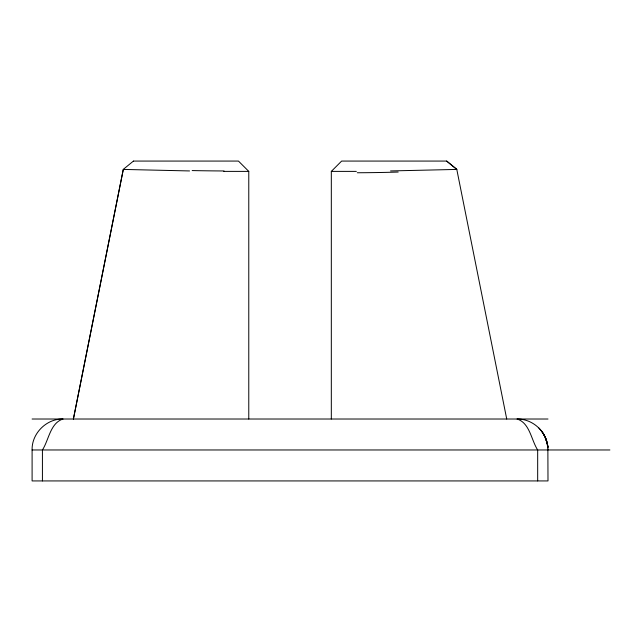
<?xml version="1.0" encoding="UTF-8"?>
<svg xmlns="http://www.w3.org/2000/svg" width="642" height="642" viewBox="0 0 642 642"><rect width="100%" height="100%" fill="white"/><g stroke="black" fill="none" stroke-linecap="round" stroke-linejoin="round"><path stroke-width="0.96" d="M547.859 447.097L547.995 480.93L32.1 480.93L32.1 449.97C31.659 433.422 46.505 418.584 63.052 419.017C50.228 422.926 48.856 440.059 42.42 449.97L42.42 480.93M73.373 419.017L123.304 169.368L133.432 161.07M73.413 419.017L123.304 169.368M331.32 419.017L331.32 171.39L341.632 161.07L446.575 161.07M456.695 169.424L390.545 170.941M356.334 171.382L331.32 171.39M123.416 169.424L189.55 170.941M133.52 161.07L238.455 161.07L248.775 171.39L248.775 419.017M248.775 171.39L223.761 171.382M32.1 419.017L547.995 419.017M32.1 449.97L609.9 449.97M456.791 169.368L446.663 161.07L456.783 169.376L506.723 419.017M538.903 428.062L541.872 431.496M541.631 431.175L545.275 437.298L547.466 444.272M541.784 431.376L542.562 432.459M546.759 441.311C543.188 428.407 530.469 418.777 517.043 419.017C529.875 422.901 531.215 440.099 537.675 449.97L537.675 480.93M542.329 432.122L543.975 434.722M543.068 433.214L543.268 433.535M543.557 434.008L544.352 435.412M544.095 434.939L547.297 443.445M545.556 437.932L545.852 438.663M545.997 439.04L547.907 447.634M546.543 440.613L546.791 441.431M546.832 441.568L547.024 442.298M547.578 444.922L547.136 442.731L547.867 447.169L547.578 444.898L547.698 445.684M547.65 445.371L547.819 446.728M547.979 449.039L547.987 449.504M398.192 172.04A108.137 7.295 -0.1 0 1 357.289 172.754M224.05 170.965A108.137 5.505 0.2 0 1 192.167 170.571"/></g></svg>
